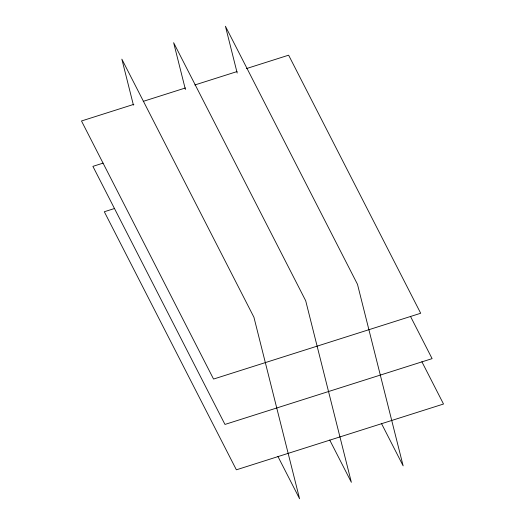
<?xml version="1.0" encoding="UTF-8"?>
<svg xmlns="http://www.w3.org/2000/svg" width="525" height="525" viewBox="0 0 525 525"><rect width="100%" height="100%" fill="white"/><g stroke="black" fill="none" stroke-linecap="round" stroke-linejoin="round"><path stroke-width="0.79" d="M133.862 104.344L81.487 120.98L213.55 379.057L420.689 313.254L288.625 55.184L246.415 68.591M143.24 101.364L185.45 87.957M194.827 84.978L237.037 71.571M103.064 163.137L92.899 166.366L224.963 424.436L432.101 358.634L410.465 316.352M114.47 208.517L104.311 211.746L236.375 469.816L443.513 404.02L421.877 361.732M381.504 423.563L403.141 465.852L357.492 284.327L225.428 26.25L237.188 73.021M329.72 440.016L351.356 482.298L305.707 300.772L173.644 42.702L185.404 89.467M277.935 456.468L299.572 498.75L253.923 317.225L121.859 59.148L133.422 105.125"/></g></svg>
